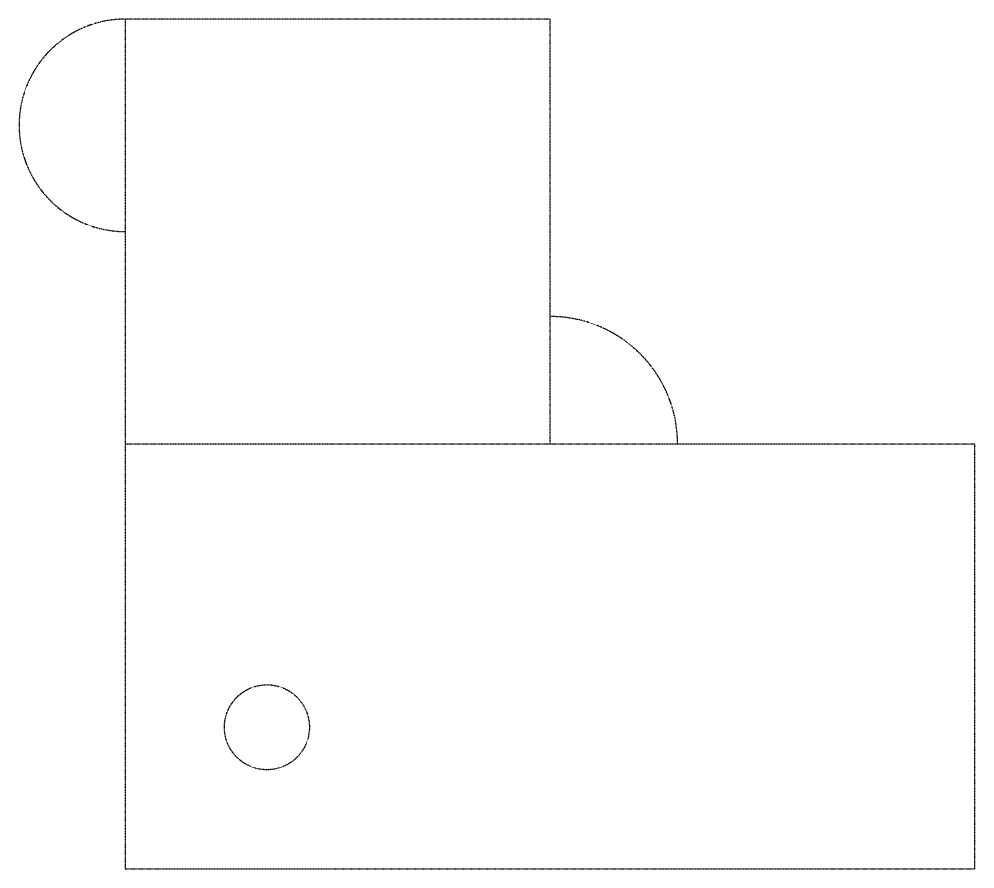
# Model space of a CAD drawing. Header units: millimetres. Extents: x -750 to 6000, y 0 to 6000.
import ezdxf

# ---------------------------------------------------------------- set-up
doc = ezdxf.new("R2010")
doc.units = ezdxf.units.MM
doc.linetypes.add('DASHED', pattern=[0.5, 0.25, -0.25])
doc.layers.add('DOORS', color=5, linetype='DASHED')
doc.layers.add('WALLS', color=3, linetype='DASHED')

msp = doc.modelspace()

# ---------------------------------------------------------------- linework, layer by layer
at = {"layer": 'DOORS'}
msp.add_arc((3000, 3000), 900, 0, 90, dxfattribs=at)
at = {"layer": 'WALLS'}
msp.add_lwpolyline([(0, 6000, 1), (0, 4500), (0, 3000)], format="xyb", dxfattribs=at)
msp.add_lwpolyline([(0, 0), (6000, 0), (6000, 3000), (3000, 3000), (3000, 6000), (0, 6000)], close=True, dxfattribs=at)
msp.add_lwpolyline([(3000, 3000), (1500, 3000), (0, 3000)], dxfattribs=at)
msp.add_circle((1000, 1000), 300, dxfattribs=at)

doc.saveas('drawing.dxf')
